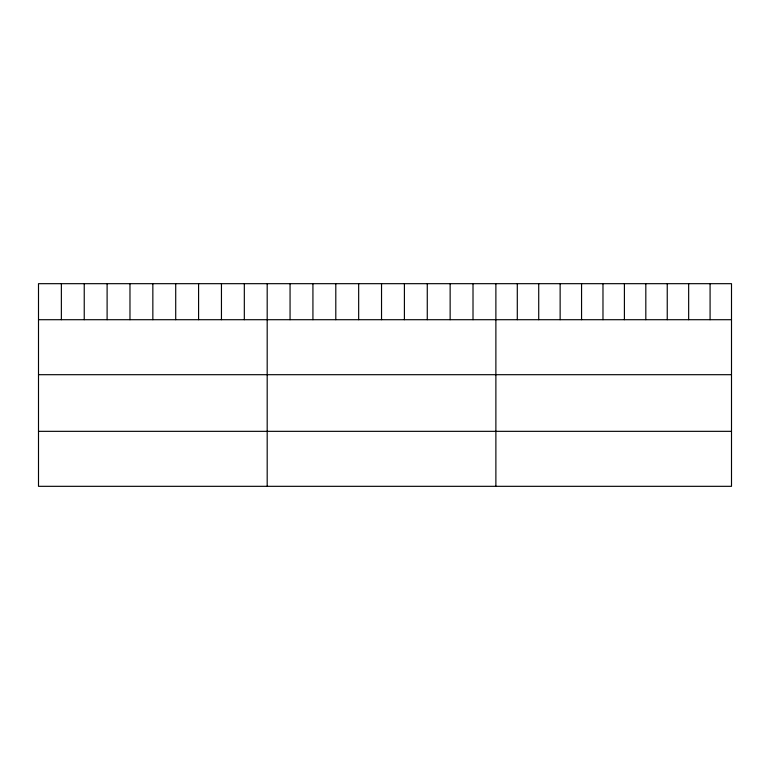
<?xml version="1.0" encoding="UTF-8"?>
<svg xmlns="http://www.w3.org/2000/svg" width="770" height="770" viewBox="0 0 770 770"><rect width="100%" height="100%" fill="white"/><g stroke="black" fill="none" stroke-linecap="round" stroke-linejoin="round"><path stroke-width="1.16" d="M731.5 319.704L731.5 486.322L38.5 486.322L38.5 283.678L731.5 283.678L731.5 319.704L38.5 319.704M38.5 374.692L731.5 374.692M38.5 431.335L731.5 431.335M710.084 283.678L710.084 319.704M688.659 283.678L688.659 319.704M667.244 283.678L667.244 319.704M645.818 283.678L645.818 319.704M624.403 283.678L624.403 319.704M602.977 283.678L602.977 319.704M581.562 283.678L581.562 319.704M560.137 283.678L560.137 319.704M538.721 283.678L538.721 319.704M517.296 283.678L517.296 319.704M495.88 283.678L495.88 486.322M473.011 283.678L473.011 319.704M450.142 283.678L450.142 319.704M427.273 283.678L427.273 319.704M404.404 283.678L404.404 319.704M381.535 283.678L381.535 319.704M358.666 283.678L358.666 319.704M335.797 283.678L335.797 319.704M312.928 283.678L312.928 319.704M290.059 283.678L290.059 319.704M267.19 283.678L267.19 486.322M244.321 283.678L244.321 319.704M221.452 283.678L221.452 319.704M198.583 283.678L198.583 319.704M175.714 283.678L175.714 319.704M152.845 283.678L152.845 319.704M129.976 283.678L129.976 319.704M107.107 283.678L107.107 319.704M84.238 283.678L84.238 319.704M61.369 283.678L61.369 319.704"/></g></svg>
